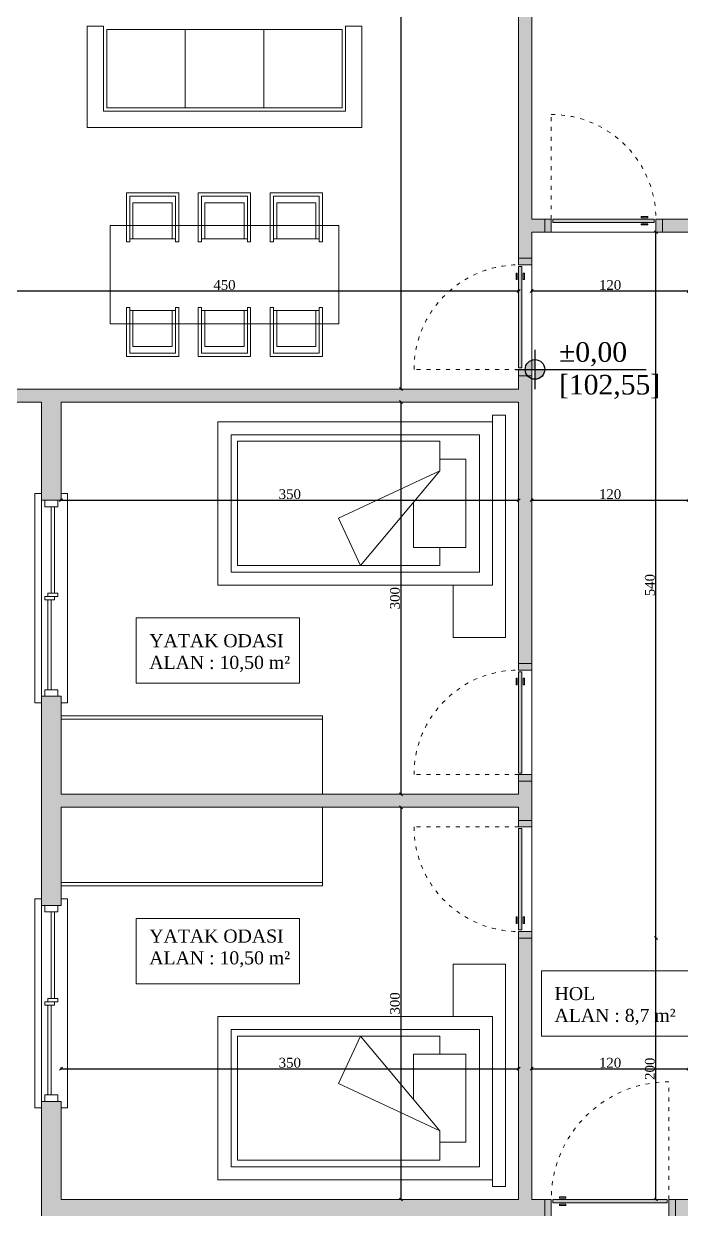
# Model space of a CAD drawing. Header units: metres. Extents: x -5196 to 34307, y 7076 to 19260.
# Drawn here: x -4599 to -4096, y 16813 to 17720 of the extents above; entities that cross this region are included whole.
import ezdxf

# ---------------------------------------------------------------- set-up
doc = ezdxf.new("R2010")
doc.units = ezdxf.units.M
doc.linetypes.add('ACAD_ISO03W100', pattern=[30, 12, -18])
for name, color, linetype, lineweight in [('YLZ-DUVAR', 151, 'Continuous', 20), ('YLZ-KAPI', 241, 'Continuous', 9), ('YLZ-PENCERE', 231, 'Continuous', 5), ('YLZ-TEFRİŞ', 191, 'Continuous', 20), ('YLZ-ÖLÇÜ', 251, 'Continuous', 5)]:
    doc.layers.add(name, color=color, linetype=linetype, lineweight=lineweight)
doc.layers.add('YLZ-YAZI', color=113, linetype='Continuous')
doc.styles.add('ARIAL', font='times.ttf')
doc.dimstyles.new('YLZ - İç Ölçü', dxfattribs={"dimscale": 0.75, "dimtxt": 10, "dimasz": 3, "dimexe": 1.25, "dimexo": 1, "dimgap": 1, "dimtad": 1, "dimdec": 1, "dimrnd": 0.5, "dimtxsty": 'ARIAL', "dimblk": 'OBLIQUE', "dimcen": 1, "dimclrd": 256, "dimclre": 256, "dimclrt": 125, "dimadec": 0, "dimazin": 0, "dimtfac": 1, "dimtdec": 1, "dimtmove": 1, "dimatfit": 3, "dimldrblk": 'OBLIQUE', "dimfxl": 0, "dimarcsym": 0})

# ---------------------------------------------------------------- blocks, each defined once
blk = doc.blocks.new("Kapı 90'lık")
at = {"lineweight": 0, "true_color": 0x939598, "transparency": 33554559}
h = blk.add_hatch(color=252, dxfattribs=at)
h.dxf.hatch_style = 1
h.paths.add_polyline_path([(663.76, 3319.76), (668.76, 3319.76), (668.76, 3329.76), (663.76, 3329.76)])
h.paths.add_polyline_path([(670.01, 3327.26), (747.51, 3327.26), (747.51, 3329.76), (670.01, 3329.76)])
h.paths.add_polyline_path([(675, 3325.26), (680, 3325.26), (680.01, 3326.26), (675.01, 3326.26)])
h.paths.add_polyline_path([(680.01, 3330.76), (680, 3331.76), (675, 3331.76), (675.01, 3330.76)])
h.paths.add_polyline_path([(753.76, 3329.76), (748.76, 3329.76), (748.76, 3319.76), (753.76, 3319.76)])
at = {"layer": 'YLZ-KAPI', "linetype": 'ACAD_ISO03W100', "ltscale": 0.25}
blk.add_line((748.76, 3329.76), (748.76, 3409.76), dxfattribs=at)
at = {"layer": 'YLZ-KAPI'}
blk.add_line((748.76, 3319.76), (668.76, 3319.76), dxfattribs=at)
for points in [[(663.76, 3329.76), (663.76, 3319.76), (668.76, 3319.76), (668.76, 3329.76)], [(747.51, 3327.26), (670.01, 3327.26), (670.01, 3329.76), (747.51, 3329.76)], [(680, 3331.76), (680.01, 3330.76), (675.01, 3330.76), (675, 3331.76)], [(753.76, 3329.76), (753.76, 3319.76), (748.76, 3319.76), (748.76, 3329.76)], [(680, 3325.26), (680.01, 3326.26), (675.01, 3326.26), (675, 3325.26)]]:
    blk.add_lwpolyline(points, close=True, dxfattribs=at)
at = {"layer": 'YLZ-KAPI', "linetype": 'ACAD_ISO03W100', "ltscale": 0.25}
blk.add_arc((748.76, 3329.76), 80, 90, 180, dxfattribs=at)
blk = doc.blocks.new("Kapı 100'lük")
at = {"lineweight": 0, "true_color": 0x939598, "transparency": 33554559}
h = blk.add_hatch(color=252, dxfattribs=at)
h.dxf.hatch_style = 1
h.paths.add_polyline_path([(2266.37, 2744.27), (2271.37, 2744.27), (2271.37, 2759.27), (2266.37, 2759.27)])
h.paths.add_polyline_path([(2272.62, 2756.77), (2360.12, 2756.77), (2360.12, 2759.27), (2272.62, 2759.27)])
h.paths.add_polyline_path([(2277.62, 2754.77), (2282.62, 2754.77), (2282.62, 2755.77), (2277.62, 2755.77)])
h.paths.add_polyline_path([(2282.62, 2760.27), (2282.62, 2761.27), (2277.62, 2761.27), (2277.62, 2760.27)])
h.paths.add_polyline_path([(2361.37, 2759.27), (2361.37, 2744.27), (2366.37, 2744.27), (2366.37, 2759.27)])
at = {"layer": 'YLZ-KAPI', "linetype": 'ACAD_ISO03W100', "ltscale": 0.25}
blk.add_line((2361.37, 2759.27), (2361.37, 2849.27), dxfattribs=at)
at = {"layer": 'YLZ-KAPI'}
blk.add_line((2361.37, 2744.27), (2271.37, 2744.27), dxfattribs=at)
for points in [[(2266.37, 2759.27), (2266.37, 2744.27), (2271.37, 2744.27), (2271.37, 2759.27)], [(2360.12, 2756.77), (2272.62, 2756.77), (2272.62, 2759.27), (2360.12, 2759.27)], [(2282.62, 2761.27), (2282.62, 2760.27), (2277.62, 2760.27), (2277.62, 2761.27)], [(2366.37, 2759.27), (2366.37, 2744.27), (2361.37, 2744.27), (2361.37, 2759.27)], [(2282.62, 2754.77), (2282.62, 2755.77), (2277.62, 2755.77), (2277.62, 2754.77)]]:
    blk.add_lwpolyline(points, close=True, dxfattribs=at)
at = {"layer": 'YLZ-KAPI', "linetype": 'ACAD_ISO03W100', "ltscale": 0.25}
blk.add_arc((2361.37, 2759.27), 90, 90, 180, dxfattribs=at)
blk = doc.blocks.new('_Oblique')
at = {"color": 0, "linetype": 'ByBlock', "lineweight": -2}
blk.add_line((-0.5, -0.5), (0.5, 0.5), dxfattribs=at)
blk = doc.blocks.new('*D1819')
at = {"layer": 'Defpoints', "color": 0, "transparency": 16777216}
for p in [(-4310.7, 18085.95), (-4310.7, 17440.95), (-4310.7, 17440.95)]:
    blk.add_point(p, dxfattribs=at)
at = {"layer": 'YLZ-ÖLÇÜ', "color": 251, "lineweight": -2, "transparency": 16777216}
for p, q in [((-4310.7, 18085.95), (-4309.76, 18085.95)), ((-4310.7, 18085.95), (-4310.7, 17440.95)), ((-4310.7, 17440.95), (-4309.76, 17440.95))]:
    blk.add_line(p, q, dxfattribs=at)
at = {"layer": 'YLZ-ÖLÇÜ', "color": 251, "lineweight": -2, "transparency": 16777216, "xscale": 2.25, "yscale": 2.25, "zscale": 2.25}
for p, rotation in [((-4310.7, 18085.95), 90), ((-4310.7, 17440.95), 270)]:
    blk.add_blockref('_Oblique', p, dxfattribs=dict(at, rotation=rotation))
at = {"layer": 'YLZ-ÖLÇÜ', "color": 125, "transparency": 16777216, "insert": (-4315.26, 17763.45), "char_height": 7.5, "attachment_point": 5, "rotation": 90, "style": 'ARIAL'}
blk.add_mtext('645', dxfattribs=at)
blk = doc.blocks.new('*D1820')
at = {"layer": 'Defpoints', "color": 0, "transparency": 16777216}
for p in [(-4310.7, 17430.95), (-4310.7, 17130.95), (-4310.7, 17130.95)]:
    blk.add_point(p, dxfattribs=at)
at = {"layer": 'YLZ-ÖLÇÜ', "color": 251, "lineweight": -2, "transparency": 16777216}
for p, q in [((-4310.7, 17430.95), (-4309.76, 17430.95)), ((-4310.7, 17430.95), (-4310.7, 17130.95)), ((-4310.7, 17130.95), (-4309.76, 17130.95))]:
    blk.add_line(p, q, dxfattribs=at)
at = {"layer": 'YLZ-ÖLÇÜ', "color": 251, "lineweight": -2, "transparency": 16777216, "xscale": 2.25, "yscale": 2.25, "zscale": 2.25}
for p, rotation in [((-4310.7, 17430.95), 90), ((-4310.7, 17130.95), 270)]:
    blk.add_blockref('_Oblique', p, dxfattribs=dict(at, rotation=rotation))
at = {"layer": 'YLZ-ÖLÇÜ', "color": 125, "transparency": 16777216, "insert": (-4315.26, 17280.95), "char_height": 7.5, "attachment_point": 5, "rotation": 90, "style": 'ARIAL'}
blk.add_mtext('300', dxfattribs=at)
blk = doc.blocks.new('*D1821')
at = {"layer": 'Defpoints', "color": 0, "transparency": 16777216}
for p in [(-4310.7, 17120.95), (-4310.7, 16820.95), (-4310.7, 16820.95)]:
    blk.add_point(p, dxfattribs=at)
at = {"layer": 'YLZ-ÖLÇÜ', "color": 251, "lineweight": -2, "transparency": 16777216}
for p, q in [((-4310.7, 17120.95), (-4309.76, 17120.95)), ((-4310.7, 17120.95), (-4310.7, 16820.95)), ((-4310.7, 16820.95), (-4309.76, 16820.95))]:
    blk.add_line(p, q, dxfattribs=at)
at = {"layer": 'YLZ-ÖLÇÜ', "color": 251, "lineweight": -2, "transparency": 16777216, "xscale": 2.25, "yscale": 2.25, "zscale": 2.25}
for p, rotation in [((-4310.7, 17120.95), 90), ((-4310.7, 16820.95), 270)]:
    blk.add_blockref('_Oblique', p, dxfattribs=dict(at, rotation=rotation))
at = {"layer": 'YLZ-ÖLÇÜ', "color": 125, "transparency": 16777216, "insert": (-4315.26, 16970.95), "char_height": 7.5, "attachment_point": 5, "rotation": 90, "style": 'ARIAL'}
blk.add_mtext('300', dxfattribs=at)
blk = doc.blocks.new('*D1823')
at = {"layer": 'Defpoints', "color": 0, "transparency": 16777216}
for p in [(-4570.7, 16920.95), (-4220.7, 16920.95), (-4220.7, 16920.95)]:
    blk.add_point(p, dxfattribs=at)
at = {"layer": 'YLZ-ÖLÇÜ', "color": 251, "lineweight": -2, "transparency": 16777216}
for p, q in [((-4570.7, 16920.95), (-4570.7, 16921.89)), ((-4570.7, 16920.95), (-4220.7, 16920.95)), ((-4220.7, 16920.95), (-4220.7, 16921.89))]:
    blk.add_line(p, q, dxfattribs=at)
at = {"layer": 'YLZ-ÖLÇÜ', "color": 251, "lineweight": -2, "transparency": 16777216, "xscale": 2.25, "yscale": 2.25, "zscale": 2.25, "rotation": 180}
blk.add_blockref('_Oblique', (-4570.7, 16920.95), dxfattribs=at)
at = {"layer": 'YLZ-ÖLÇÜ', "color": 251, "lineweight": -2, "transparency": 16777216, "xscale": 2.25, "yscale": 2.25, "zscale": 2.25}
blk.add_blockref('_Oblique', (-4220.7, 16920.95), dxfattribs=at)
at = {"layer": 'YLZ-ÖLÇÜ', "color": 125, "transparency": 16777216, "insert": (-4395.7, 16925.51), "char_height": 7.5, "attachment_point": 5, "style": 'ARIAL'}
blk.add_mtext('350', dxfattribs=at)
blk = doc.blocks.new('*D1839')
at = {"layer": 'Defpoints', "color": 0, "transparency": 16777216}
for p in [(-4210.7, 16920.95), (-4090.7, 16920.95), (-4090.7, 16920.95)]:
    blk.add_point(p, dxfattribs=at)
at = {"layer": 'YLZ-ÖLÇÜ', "color": 251, "lineweight": -2, "transparency": 16777216}
for p, q in [((-4210.7, 16920.95), (-4210.7, 16921.89)), ((-4210.7, 16920.95), (-4090.7, 16920.95)), ((-4090.7, 16920.95), (-4090.7, 16921.89))]:
    blk.add_line(p, q, dxfattribs=at)
at = {"layer": 'YLZ-ÖLÇÜ', "color": 251, "lineweight": -2, "transparency": 16777216, "xscale": 2.25, "yscale": 2.25, "zscale": 2.25, "rotation": 180}
blk.add_blockref('_Oblique', (-4210.7, 16920.95), dxfattribs=at)
at = {"layer": 'YLZ-ÖLÇÜ', "color": 251, "lineweight": -2, "transparency": 16777216, "xscale": 2.25, "yscale": 2.25, "zscale": 2.25}
blk.add_blockref('_Oblique', (-4090.7, 16920.95), dxfattribs=at)
at = {"layer": 'YLZ-ÖLÇÜ', "color": 125, "transparency": 16777216, "insert": (-4150.7, 16925.51), "char_height": 7.5, "attachment_point": 5, "style": 'ARIAL'}
blk.add_mtext('120', dxfattribs=at)
blk = doc.blocks.new('*D1824')
at = {"layer": 'Defpoints', "color": 0, "transparency": 16777216}
for p in [(-4570.7, 17355.95), (-4220.7, 17355.95), (-4220.7, 17355.95)]:
    blk.add_point(p, dxfattribs=at)
at = {"layer": 'YLZ-ÖLÇÜ', "color": 251, "lineweight": -2, "transparency": 16777216}
for p, q in [((-4570.7, 17355.95), (-4570.7, 17356.89)), ((-4570.7, 17355.95), (-4220.7, 17355.95)), ((-4220.7, 17355.95), (-4220.7, 17356.89))]:
    blk.add_line(p, q, dxfattribs=at)
at = {"layer": 'YLZ-ÖLÇÜ', "color": 251, "lineweight": -2, "transparency": 16777216, "xscale": 2.25, "yscale": 2.25, "zscale": 2.25, "rotation": 180}
blk.add_blockref('_Oblique', (-4570.7, 17355.95), dxfattribs=at)
at = {"layer": 'YLZ-ÖLÇÜ', "color": 251, "lineweight": -2, "transparency": 16777216, "xscale": 2.25, "yscale": 2.25, "zscale": 2.25}
blk.add_blockref('_Oblique', (-4220.7, 17355.95), dxfattribs=at)
at = {"layer": 'YLZ-ÖLÇÜ', "color": 125, "transparency": 16777216, "insert": (-4395.7, 17360.51), "char_height": 7.5, "attachment_point": 5, "style": 'ARIAL'}
blk.add_mtext('350', dxfattribs=at)
blk = doc.blocks.new('*D1842')
at = {"layer": 'Defpoints', "color": 0, "transparency": 16777216}
for p in [(-4210.7, 17355.95), (-4090.7, 17355.95), (-4090.7, 17355.95)]:
    blk.add_point(p, dxfattribs=at)
at = {"layer": 'YLZ-ÖLÇÜ', "color": 251, "lineweight": -2, "transparency": 16777216}
for p, q in [((-4210.7, 17355.95), (-4210.7, 17356.89)), ((-4210.7, 17355.95), (-4090.7, 17355.95)), ((-4090.7, 17355.95), (-4090.7, 17356.89))]:
    blk.add_line(p, q, dxfattribs=at)
at = {"layer": 'YLZ-ÖLÇÜ', "color": 251, "lineweight": -2, "transparency": 16777216, "xscale": 2.25, "yscale": 2.25, "zscale": 2.25, "rotation": 180}
blk.add_blockref('_Oblique', (-4210.7, 17355.95), dxfattribs=at)
at = {"layer": 'YLZ-ÖLÇÜ', "color": 251, "lineweight": -2, "transparency": 16777216, "xscale": 2.25, "yscale": 2.25, "zscale": 2.25}
blk.add_blockref('_Oblique', (-4090.7, 17355.95), dxfattribs=at)
at = {"layer": 'YLZ-ÖLÇÜ', "color": 125, "transparency": 16777216, "insert": (-4150.7, 17360.51), "char_height": 7.5, "attachment_point": 5, "style": 'ARIAL'}
blk.add_mtext('120', dxfattribs=at)
blk = doc.blocks.new('*D1825')
at = {"layer": 'Defpoints', "color": 0, "transparency": 16777216}
for p in [(-4670.7, 17515.95), (-4220.7, 17515.95), (-4220.7, 17515.95)]:
    blk.add_point(p, dxfattribs=at)
at = {"layer": 'YLZ-ÖLÇÜ', "color": 251, "lineweight": -2, "transparency": 16777216}
for p, q in [((-4670.7, 17515.95), (-4670.7, 17516.89)), ((-4670.7, 17515.95), (-4220.7, 17515.95)), ((-4220.7, 17515.95), (-4220.7, 17516.89))]:
    blk.add_line(p, q, dxfattribs=at)
at = {"layer": 'YLZ-ÖLÇÜ', "color": 251, "lineweight": -2, "transparency": 16777216, "xscale": 2.25, "yscale": 2.25, "zscale": 2.25, "rotation": 180}
blk.add_blockref('_Oblique', (-4670.7, 17515.95), dxfattribs=at)
at = {"layer": 'YLZ-ÖLÇÜ', "color": 251, "lineweight": -2, "transparency": 16777216, "xscale": 2.25, "yscale": 2.25, "zscale": 2.25}
blk.add_blockref('_Oblique', (-4220.7, 17515.95), dxfattribs=at)
at = {"layer": 'YLZ-ÖLÇÜ', "color": 125, "transparency": 16777216, "insert": (-4445.7, 17520.51), "char_height": 7.5, "attachment_point": 5, "style": 'ARIAL'}
blk.add_mtext('450', dxfattribs=at)
blk = doc.blocks.new('*D1844')
at = {"layer": 'Defpoints', "color": 0, "transparency": 16777216}
for p in [(-4210.7, 17515.95), (-4090.7, 17515.95), (-4090.7, 17515.95)]:
    blk.add_point(p, dxfattribs=at)
at = {"layer": 'YLZ-ÖLÇÜ', "color": 251, "lineweight": -2, "transparency": 16777216}
for p, q in [((-4210.7, 17515.95), (-4210.7, 17516.89)), ((-4210.7, 17515.95), (-4090.7, 17515.95)), ((-4090.7, 17515.95), (-4090.7, 17516.89))]:
    blk.add_line(p, q, dxfattribs=at)
at = {"layer": 'YLZ-ÖLÇÜ', "color": 251, "lineweight": -2, "transparency": 16777216, "xscale": 2.25, "yscale": 2.25, "zscale": 2.25, "rotation": 180}
blk.add_blockref('_Oblique', (-4210.7, 17515.95), dxfattribs=at)
at = {"layer": 'YLZ-ÖLÇÜ', "color": 251, "lineweight": -2, "transparency": 16777216, "xscale": 2.25, "yscale": 2.25, "zscale": 2.25}
blk.add_blockref('_Oblique', (-4090.7, 17515.95), dxfattribs=at)
at = {"layer": 'YLZ-ÖLÇÜ', "color": 125, "transparency": 16777216, "insert": (-4150.7, 17520.51), "char_height": 7.5, "attachment_point": 5, "style": 'ARIAL'}
blk.add_mtext('120', dxfattribs=at)
blk = doc.blocks.new('*D1827')
at = {"layer": 'Defpoints', "color": 0, "transparency": 16777216}
for p in [(-4115.7, 17020.95), (-4115.7, 17020.95), (-4115.7, 16820.95)]:
    blk.add_point(p, dxfattribs=at)
at = {"layer": 'YLZ-ÖLÇÜ', "color": 251, "lineweight": -2, "transparency": 16777216}
for p, q in [((-4115.7, 17020.95), (-4114.76, 17020.95)), ((-4115.7, 16820.95), (-4115.7, 17020.95)), ((-4115.7, 16820.95), (-4114.76, 16820.95))]:
    blk.add_line(p, q, dxfattribs=at)
at = {"layer": 'YLZ-ÖLÇÜ', "color": 251, "lineweight": -2, "transparency": 16777216, "xscale": 2.25, "yscale": 2.25, "zscale": 2.25}
for p, rotation in [((-4115.7, 17020.95), 90), ((-4115.7, 16820.95), 270)]:
    blk.add_blockref('_Oblique', p, dxfattribs=dict(at, rotation=rotation))
at = {"layer": 'YLZ-ÖLÇÜ', "color": 125, "transparency": 16777216, "insert": (-4120.26, 16920.95), "char_height": 7.5, "attachment_point": 5, "rotation": 90, "style": 'ARIAL'}
blk.add_mtext('200', dxfattribs=at)
blk = doc.blocks.new('*D1828')
at = {"layer": 'Defpoints', "color": 0, "transparency": 16777216}
for p in [(-4115.7, 17560.95), (-4115.7, 17560.95), (-4115.7, 17020.95)]:
    blk.add_point(p, dxfattribs=at)
at = {"layer": 'YLZ-ÖLÇÜ', "color": 251, "lineweight": -2, "transparency": 16777216}
for p, q in [((-4115.7, 17560.95), (-4114.76, 17560.95)), ((-4115.7, 17020.95), (-4115.7, 17560.95)), ((-4115.7, 17020.95), (-4114.76, 17020.95))]:
    blk.add_line(p, q, dxfattribs=at)
at = {"layer": 'YLZ-ÖLÇÜ', "color": 251, "lineweight": -2, "transparency": 16777216, "xscale": 2.25, "yscale": 2.25, "zscale": 2.25}
for p, rotation in [((-4115.7, 17560.95), 90), ((-4115.7, 17020.95), 270)]:
    blk.add_blockref('_Oblique', p, dxfattribs=dict(at, rotation=rotation))
at = {"layer": 'YLZ-ÖLÇÜ', "color": 125, "transparency": 16777216, "insert": (-4120.26, 17290.95), "char_height": 7.5, "attachment_point": 5, "rotation": 90, "style": 'ARIAL'}
blk.add_mtext('540', dxfattribs=at)

msp = doc.modelspace()

# ---------------------------------------------------------------- hatches: boundary and pattern name
at = {"layer": 'YLZ-TEFRİŞ'}
h = msp.add_hatch(color=256, dxfattribs=at)
h.dxf.hatch_style = 1
h.paths.add_polyline_path([(-4210.7, 18100.95), (-4310.7, 18100.95), (-4310.7, 18085.95), (-4220.7, 18085.95), (-4220.7, 17540.95), (-4210.7, 17540.95), (-4210.7, 17560.95), (-4200.7, 17560.95), (-4200.7, 17570.95), (-4210.7, 17570.95), (-4210.7, 17960.95), (-4115.7, 17960.95), (-4115.7, 17975.95), (-4210.7, 17975.95)])
h.paths.add_polyline_path([(-4585.7, 18100.95), (-4685.7, 18100.95), (-4685.7, 17975.95), (-4670.7, 17975.95), (-4670.7, 18085.95), (-4585.7, 18085.95), (-4585.7, 18088.45)])
h.paths.add_polyline_path([(-4670.7, 17775.95), (-4685.7, 17775.95), (-4685.7, 17565.95), (-4670.7, 17565.95)])
h.paths.add_polyline_path([(-4210.7, 17450.95), (-4220.7, 17450.95), (-4220.7, 17440.95), (-4670.7, 17440.95), (-4670.7, 17490.95), (-4685.7, 17490.95), (-4685.7, 17430.95), (-4585.7, 17430.95), (-4585.7, 17355.95), (-4570.7, 17355.95), (-4570.7, 17430.95), (-4220.7, 17430.95), (-4220.7, 17230.95), (-4210.7, 17230.95)])
h.paths.add_polyline_path([(-3830.7, 18100.95), (-3860.7, 18100.95), (-3860.7, 17975.95), (-3940.7, 17975.95), (-3940.7, 17960.95), (-3845.7, 17960.95), (-3845.7, 17570.95), (-4110.7, 17570.95), (-4110.7, 17560.95), (-4090.7, 17560.95), (-4090.7, 17420.95), (-4080.7, 17420.95), (-4080.7, 17430.95), (-4070.7, 17430.95), (-4070.7, 17440.95), (-4080.7, 17440.95), (-4080.7, 17560.95), (-3845.7, 17560.95), (-3845.7, 17440.95), (-3980.7, 17440.95), (-3980.7, 17430.95), (-3745.7, 17430.95), (-3745.7, 17295.95), (-3730.7, 17295.95), (-3730.7, 17440.95), (-3830.7, 17440.95)])
h.paths.add_polyline_path([(-3730.7, 17095.95), (-3745.7, 17095.95), (-3745.7, 17030.95), (-4080.7, 17030.95), (-4080.7, 17330.95), (-4090.7, 17330.95), (-4090.7, 17020.95), (-4040.7, 17020.95), (-4040.7, 17015.95), (-4030.7, 17015.95), (-4030.7, 17020.95), (-3745.7, 17020.95), (-3745.7, 16820.95), (-4030.7, 16820.95), (-4030.7, 16925.95), (-4040.7, 16925.95), (-4040.7, 16820.95), (-4100.7, 16820.95), (-4100.7, 16805.95), (-3745.7, 16805.95), (-3745.7, 16585.95), (-3730.7, 16585.95)])
h.paths.add_polyline_path([(-4570.7, 16895.95), (-4585.7, 16895.95), (-4585.7, 16805.95), (-4460.7, 16805.95), (-4460.7, 16550.95), (-3730.7, 16550.95), (-3730.7, 16585.95), (-3745.7, 16585.95), (-3745.7, 16565.95), (-4225.7, 16565.95), (-4225.7, 16805.95), (-4200.7, 16805.95), (-4200.7, 16820.95), (-4210.7, 16820.95), (-4210.7, 17020.95), (-4220.7, 17020.95), (-4220.7, 16820.95), (-4570.7, 16820.95)])
h.paths.add_polyline_path([(-4445.7, 16805.95), (-4240.7, 16805.95), (-4240.7, 16565.95), (-4445.7, 16565.95)], flags=16)
h.paths.add_polyline_path([(-4570.7, 17205.95), (-4585.7, 17205.95), (-4585.7, 17045.95), (-4570.7, 17045.95), (-4570.7, 17120.95), (-4220.7, 17120.95), (-4220.7, 17110.95), (-4210.7, 17110.95), (-4210.7, 17140.95), (-4220.7, 17140.95), (-4220.7, 17130.95), (-4570.7, 17130.95)])
at = {"layer": 'YLZ-YAZI'}
h = msp.add_hatch(color=256, dxfattribs=at)
h.dxf.hatch_style = 1
h.paths.add_polyline_path([(-4208.2, 17463.45, 0.414214), (-4215.7, 17455.95), (-4208.2, 17455.95)])
h.paths.add_polyline_path([(-4208.2, 17455.95), (-4208.2, 17448.45, 0.414214), (-4200.7, 17455.95)])

# ---------------------------------------------------------------- linework, layer by layer
at = {"layer": 'YLZ-DUVAR'}
for p, q in [((-4220.7, 17540.95, -9823.45), (-4220.7, 18085.95, -9823.45)), ((-4210.7, 17570.95, -9823.45), (-4210.7, 17960.95, -9823.45)), ((-4200.7, 17570.95, -9823.45), (-4210.7, 17570.95, -9823.45)), ((-4200.7, 17560.95, -9823.45), (-4200.7, 17570.95, -9823.45)), ((-3845.7, 17570.95, -9823.45), (-4110.7, 17570.95, -9823.45)), ((-4110.7, 17560.95, -9823.45), (-4110.7, 17570.95, -9823.45)), ((-4200.7, 17560.95, -9823.45), (-4210.7, 17560.95, -9823.45)), ((-4210.7, 17540.95, -9823.45), (-4210.7, 17560.95, -9823.45)), ((-4090.7, 17560.95, -9823.45), (-4110.7, 17560.95, -9823.45)), ((-4220.7, 17540.95, -9823.45), (-4210.7, 17540.95, -9823.45)), ((-4220.7, 17440.95, -9823.45), (-4220.7, 17450.95, -9823.45)), ((-4220.7, 17450.95, -9823.45), (-4210.7, 17450.95, -9823.45)), ((-4210.7, 17230.95, -9823.45), (-4210.7, 17450.95, -9823.45)), ((-4220.7, 17440.95, -9823.45), (-4670.7, 17440.95, -9823.45)), ((-4585.7, 17430.95, -9823.45), (-4685.7, 17430.95, -9823.45)), ((-4585.7, 17430.95, -9823.45), (-4585.7, 17355.95, -9823.45)), ((-4570.7, 17430.95, -9823.45), (-4570.7, 17355.95, -9823.45)), ((-4220.7, 17430.95, -9823.45), (-4570.7, 17430.95, -9823.45)), ((-4220.7, 17230.95, -9823.45), (-4220.7, 17430.95, -9823.45)), ((-4570.7, 17355.95, -9823.45), (-4585.7, 17355.95, -9823.45)), ((-4220.7, 17230.95, -9823.45), (-4210.7, 17230.95, -9823.45)), ((-4585.7, 17205.95, -9823.45), (-4585.7, 17045.95, -9823.45)), ((-4570.7, 17205.95, -9823.45), (-4585.7, 17205.95, -9823.45)), ((-4570.7, 17205.95, -9823.45), (-4570.7, 17130.95, -9823.45)), ((-4220.7, 17130.95, -9823.45), (-4220.7, 17140.95, -9823.45)), ((-4220.7, 17140.95, -9823.45), (-4210.7, 17140.95, -9823.45)), ((-4210.7, 17110.95, -9823.45), (-4210.7, 17140.95, -9823.45)), ((-4220.7, 17130.95, -9823.45), (-4570.7, 17130.95, -9823.45)), ((-4570.7, 17120.95, -9823.45), (-4570.7, 17045.95, -9823.45)), ((-4220.7, 17120.95, -9823.45), (-4570.7, 17120.95, -9823.45)), ((-4220.7, 17110.95, -9823.45), (-4220.7, 17120.95, -9823.45)), ((-4220.7, 17110.95, -9823.45), (-4210.7, 17110.95, -9823.45)), ((-4570.7, 17045.95, -9823.45), (-4585.7, 17045.95, -9823.45)), ((-4220.7, 16820.95, -9823.45), (-4220.7, 17020.95, -9823.45)), ((-4220.7, 17020.95, -9823.45), (-4210.7, 17020.95, -9823.45)), ((-4210.7, 16820.95, -9823.45), (-4210.7, 17020.95, -9823.45)), ((-4585.7, 16895.95, -9823.45), (-4585.7, 16805.95, -9823.45)), ((-4570.7, 16895.95, -9823.45), (-4585.7, 16895.95, -9823.45)), ((-4570.7, 16895.95, -9823.45), (-4570.7, 16820.95, -9823.45)), ((-4570.7, 16820.95, -9823.45), (-4220.7, 16820.95, -9823.45)), ((-4210.7, 16820.95, -9823.45), (-4200.7, 16820.95, -9823.45)), ((-4200.7, 16805.95, -9823.45), (-4200.7, 16820.95, -9823.45)), ((-4100.7, 16820.95, -9823.45), (-4040.7, 16820.95, -9823.45)), ((-4100.7, 16805.95, -9823.45), (-4100.7, 16820.95, -9823.45))]:
    msp.add_line(p, q, dxfattribs=at)
at = {"layer": 'YLZ-PENCERE'}
for p, q in [((-4578.2, 17350.95, -9823.45), (-4578.2, 17284.7, -9823.45)), ((-4575.7, 17350.95, -9823.45), (-4575.7, 17284.7, -9823.45)), ((-4580.7, 17279.7, -9823.45), (-4580.7, 17210.95, -9823.45)), ((-4578.2, 17279.7, -9823.45), (-4578.2, 17210.95, -9823.45)), ((-4578.2, 17040.95, -9823.45), (-4578.2, 16974.7, -9823.45)), ((-4575.7, 17040.95, -9823.45), (-4575.7, 16974.7, -9823.45)), ((-4580.7, 16969.7, -9823.45), (-4580.7, 16900.95, -9823.45)), ((-4578.2, 16969.7, -9823.45), (-4578.2, 16900.95, -9823.45))]:
    msp.add_line(p, q, dxfattribs=at)
at = {"layer": 'YLZ-PENCERE', "elevation": -9823.45}
for points in [[(-4585.7, 17360.95), (-4590.7, 17360.95), (-4590.7, 17200.95), (-4585.7, 17200.95)], [(-4570.7, 17360.95), (-4565.7, 17360.95), (-4565.7, 17200.95), (-4570.7, 17200.95)], [(-4585.7, 17050.95), (-4590.7, 17050.95), (-4590.7, 16890.95), (-4585.7, 16890.95)], [(-4570.7, 17050.95), (-4565.7, 17050.95), (-4565.7, 16890.95), (-4570.7, 16890.95)]]:
    msp.add_lwpolyline(points, dxfattribs=at)
for points in [[(-4583.2, 17355.95), (-4573.2, 17355.95), (-4573.2, 17350.95), (-4583.2, 17350.95)], [(-4583.2, 17282.2), (-4575.7, 17282.2), (-4575.7, 17279.7), (-4583.2, 17279.7)], [(-4580.7, 17284.7), (-4573.2, 17284.7), (-4573.2, 17282.2), (-4580.7, 17282.2)], [(-4583.2, 17210.95), (-4573.2, 17210.95), (-4573.2, 17205.95), (-4583.2, 17205.95)], [(-4583.2, 17045.95), (-4573.2, 17045.95), (-4573.2, 17040.95), (-4583.2, 17040.95)], [(-4583.2, 16972.2), (-4575.7, 16972.2), (-4575.7, 16969.7), (-4583.2, 16969.7)], [(-4580.7, 16974.7), (-4573.2, 16974.7), (-4573.2, 16972.2), (-4580.7, 16972.2)], [(-4583.2, 16900.95), (-4573.2, 16900.95), (-4573.2, 16895.95), (-4583.2, 16895.95)]]:
    msp.add_lwpolyline(points, close=True, dxfattribs=at)
at = {"layer": 'YLZ-TEFRİŞ'}
for p, q in [((-4538.2, 17718.45, -9823.45), (-4550.7, 17718.45, -9823.45)), ((-4550.7, 17718.45, -9823.45), (-4550.7, 17640.95, -9823.45)), ((-4538.2, 17718.45, -9823.45), (-4538.2, 17653.45, -9823.45)), ((-4535.7, 17655.95, -9823.45), (-4535.7, 17715.95, -9823.45)), ((-4535.7, 17715.95, -9823.45), (-4355.7, 17715.95, -9823.45)), ((-4475.7, 17655.95, -9823.45), (-4475.7, 17715.95, -9823.45)), ((-4415.7, 17655.95, -9823.45), (-4415.7, 17715.95, -9823.45)), ((-4355.7, 17655.95, -9823.45), (-4355.7, 17715.95, -9823.45)), ((-4353.2, 17718.45, -9823.45), (-4353.2, 17653.45, -9823.45)), ((-4340.7, 17718.45, -9823.45), (-4353.2, 17718.45, -9823.45)), ((-4340.7, 17718.45, -9823.45), (-4340.7, 17640.95, -9823.45)), ((-4353.2, 17653.45, -9823.45), (-4538.2, 17653.45, -9823.45)), ((-4535.7, 17655.95, -9823.45), (-4355.7, 17655.95, -9823.45)), ((-4340.7, 17640.95, -9823.45), (-4550.7, 17640.95, -9823.45)), ((-4483.2, 17555.95, -9823.45), (-4518.2, 17555.95, -9823.45)), ((-4428.2, 17555.95, -9823.45), (-4463.2, 17555.95, -9823.45)), ((-4373.2, 17555.95, -9823.45), (-4408.2, 17555.95, -9823.45)), ((-4483.2, 17500.95, -9823.45), (-4518.2, 17500.95, -9823.45)), ((-4428.2, 17500.95, -9823.45), (-4463.2, 17500.95, -9823.45)), ((-4373.2, 17500.95, -9823.45), (-4408.2, 17500.95, -9823.45)), ((-4435.7, 17400.95, -9823.45), (-4281, 17400.95, -9823.45)), ((-4435.7, 17305.95, -9823.45), (-4435.7, 17400.95, -9823.45)), ((-4281, 17378.45, -9823.45), (-4281, 17400.95, -9823.45)), ((-4281, 17387.2, -9823.45), (-4261, 17387.2, -9823.45)), ((-4261, 17387.2, -9823.45), (-4261, 17319.7, -9823.45)), ((-4281, 17378.45, -9823.45), (-4358.48, 17342.14, -9823.45)), ((-4281, 17378.45, -9823.45), (-4341.52, 17305.95, -9823.45)), ((-4301, 17354.49, -9823.45), (-4301, 17319.7, -9823.45)), ((-4341.52, 17305.95, -9823.45), (-4358.48, 17342.14, -9823.45)), ((-4261, 17319.7, -9823.45), (-4301, 17319.7, -9823.45)), ((-4281, 17305.95, -9823.45), (-4281, 17319.7, -9823.45)), ((-4435.7, 17305.95, -9823.45), (-4281, 17305.95, -9823.45)), ((-4370.7, 17190.95, -9823.45), (-4570.7, 17190.95, -9823.45)), ((-4370.7, 17188.45, -9823.45), (-4570.7, 17188.45, -9823.45)), ((-4370.7, 17130.95, -9823.45), (-4370.7, 17190.95, -9823.45)), ((-4370.7, 17120.95, -9823.45), (-4370.7, 17060.95, -9823.45)), ((-4370.7, 17063.45, -9823.45), (-4570.7, 17063.45, -9823.45)), ((-4370.7, 17060.95, -9823.45), (-4570.7, 17060.95, -9823.45)), ((-4435.7, 16945.95, -9823.45), (-4281, 16945.95, -9823.45)), ((-4435.7, 16945.95, -9823.45), (-4435.7, 16850.95, -9823.45)), ((-4341.52, 16945.95, -9823.45), (-4358.48, 16909.76, -9823.45)), ((-4281, 16873.45, -9823.45), (-4341.52, 16945.95, -9823.45)), ((-4281, 16945.95, -9823.45), (-4281, 16932.2, -9823.45)), ((-4261, 16932.2, -9823.45), (-4301, 16932.2, -9823.45)), ((-4301, 16897.41, -9823.45), (-4301, 16932.2, -9823.45)), ((-4261, 16864.7, -9823.45), (-4261, 16932.2, -9823.45)), ((-4281, 16873.45, -9823.45), (-4358.48, 16909.76, -9823.45)), ((-4281, 16873.45, -9823.45), (-4281, 16850.95, -9823.45)), ((-4281, 16864.7, -9823.45), (-4261, 16864.7, -9823.45)), ((-4435.7, 16850.95, -9823.45), (-4281, 16850.95, -9823.45))]:
    msp.add_line(p, q, dxfattribs=at)
at = {"layer": 'YLZ-TEFRİŞ', "elevation": -9823.45}
for points in [[(-4480.7, 17553.45), (-4483.2, 17553.45), (-4483.2, 17588.45), (-4518.2, 17588.45), (-4518.2, 17553.45), (-4520.7, 17553.45), (-4520.7, 17590.95), (-4480.7, 17590.95)], [(-4425.7, 17553.45), (-4428.2, 17553.45), (-4428.2, 17588.45), (-4463.2, 17588.45), (-4463.2, 17553.45), (-4465.7, 17553.45), (-4465.7, 17590.95), (-4425.7, 17590.95)], [(-4370.7, 17553.45), (-4373.2, 17553.45), (-4373.2, 17588.45), (-4408.2, 17588.45), (-4408.2, 17553.45), (-4410.7, 17553.45), (-4410.7, 17590.95), (-4370.7, 17590.95)], [(-4533.2, 17565.95), (-4533.2, 17490.95), (-4358.2, 17490.95), (-4358.2, 17565.95)], [(-4480.7, 17503.45), (-4483.2, 17503.45), (-4483.2, 17468.45), (-4518.2, 17468.45), (-4518.2, 17503.45), (-4520.7, 17503.45), (-4520.7, 17465.95), (-4480.7, 17465.95)], [(-4425.7, 17503.45), (-4428.2, 17503.45), (-4428.2, 17468.45), (-4463.2, 17468.45), (-4463.2, 17503.45), (-4465.7, 17503.45), (-4465.7, 17465.95), (-4425.7, 17465.95)], [(-4370.7, 17503.45), (-4373.2, 17503.45), (-4373.2, 17468.45), (-4408.2, 17468.45), (-4408.2, 17503.45), (-4410.7, 17503.45), (-4410.7, 17465.95), (-4370.7, 17465.95)], [(-4450.7, 17290.95), (-4450.7, 17415.95), (-4240.7, 17415.95), (-4240.7, 17290.95)], [(-4440.7, 17300.95), (-4440.7, 17405.95), (-4250.7, 17405.95), (-4250.7, 17300.95)], [(-4513.2, 17215.95), (-4388.2, 17215.95), (-4388.2, 17265.95), (-4513.2, 17265.95)], [(-4513.2, 17035.95), (-4388.2, 17035.95), (-4388.2, 16985.95), (-4513.2, 16985.95)], [(-4203.2, 16945.95), (-4088.2, 16945.95), (-4088.2, 16995.95), (-4203.2, 16995.95)], [(-4450.7, 16960.95), (-4450.7, 16835.95), (-4240.7, 16835.95), (-4240.7, 16960.95)], [(-4440.7, 16950.95), (-4440.7, 16845.95), (-4250.7, 16845.95), (-4250.7, 16950.95)]]:
    msp.add_lwpolyline(points, close=True, dxfattribs=at)
for points in [[(-4485.7, 17555.95), (-4485.7, 17583.45), (-4515.7, 17583.45), (-4515.7, 17555.95)], [(-4430.7, 17555.95), (-4430.7, 17583.45), (-4460.7, 17583.45), (-4460.7, 17555.95)], [(-4375.7, 17555.95), (-4375.7, 17583.45), (-4405.7, 17583.45), (-4405.7, 17555.95)], [(-4485.7, 17500.95), (-4485.7, 17473.45), (-4515.7, 17473.45), (-4515.7, 17500.95)], [(-4430.7, 17500.95), (-4430.7, 17473.45), (-4460.7, 17473.45), (-4460.7, 17500.95)], [(-4375.7, 17500.95), (-4375.7, 17473.45), (-4405.7, 17473.45), (-4405.7, 17500.95)], [(-4240.7, 17415.95), (-4240.7, 17420.95), (-4230.7, 17420.95), (-4230.7, 17250.95), (-4270.7, 17250.95), (-4270.7, 17290.95)], [(-4240.7, 16835.95), (-4240.7, 16830.95), (-4230.7, 16830.95), (-4230.7, 17000.95), (-4270.7, 17000.95), (-4270.7, 16960.95)]]:
    msp.add_lwpolyline(points, dxfattribs=at)
at = {"layer": 'YLZ-YAZI'}
for p, q in [((-4208.2, 17470.95, -9823.45), (-4208.2, 17440.95, -9823.45)), ((-4223.2, 17455.95, -9823.45), (-4123.2, 17455.95, -9823.45))]:
    msp.add_line(p, q, dxfattribs=at)
msp.add_circle((-4208.2, 17455.95, -9823.45), 7.5, dxfattribs=at)
at = {"layer": 'YLZ-ÖLÇÜ', "elevation": -9823.45}
msp.add_lwpolyline([(-4460.7, 16550.95), (-3730.7, 16550.95), (-3730.7, 17440.95), (-3830.7, 17440.95), (-3830.7, 18100.95), (-3860.7, 18100.95), (-3860.7, 18250.95), (-4585.7, 18250.95), (-4585.7, 18100.95), (-4685.7, 18100.95), (-4685.7, 17430.95), (-4585.7, 17430.95), (-4585.7, 16805.95), (-4460.7, 16805.95)], close=True, dxfattribs=at)

# ---------------------------------------------------------------- block references
msp.add_blockref("Kapı 100'lük", (-6467.07, 14061.68, -9823.45))
at = {"layer": 'YLZ-ÖLÇÜ', "xscale": -1}
msp.add_blockref("Kapı 90'lık", (-3446.94, 14241.19, -9823.45), dxfattribs=at)
at = {"layer": 'YLZ-ÖLÇÜ', "xscale": -1, "rotation": 90}
for p in [(-890.93, 18204.71, -9823.45), (-890.93, 17894.71, -9823.45)]:
    msp.add_blockref("Kapı 90'lık", p, dxfattribs=at)
at = {"layer": 'YLZ-ÖLÇÜ', "rotation": 90.00000000000001}
msp.add_blockref("Kapı 90'lık", (-890.93, 16357.19, -9823.45), dxfattribs=at)

# ---------------------------------------------------------------- texts
at = {"layer": 'YLZ-TEFRİŞ', "char_height": 10, "style": 'ARIAL'}
for s, insert, attachment_point in [('YATAK ODASI\\PALAN : 10,50 m²', (-4503.2, 17253.45, -9823.45), 1), ('YATAK ODASI\\PALAN : 10,50 m²', (-4503.2, 16998.45, -9823.45), 7), ('HOL\\PALAN : 8,7 m²', (-4193.2, 16983.45, -9823.45), 1)]:
    msp.add_mtext_dynamic_manual_height_columns(s, width=131.2931, gutter_width=12.5, heights=[41.67], dxfattribs=dict(at, insert=insert, attachment_point=attachment_point))
at = {"layer": 'YLZ-YAZI', "insert": (-4189.79, 17476.79, -9823.45), "char_height": 15, "attachment_point": 1, "style": 'ARIAL'}
msp.add_mtext_dynamic_manual_height_columns('±0,00 [102,55]', width=111.8725, gutter_width=12.5, heights=[75.9], dxfattribs=at)

# ---------------------------------------------------------------- dimensions: what is measured, and where the dimension line sits
at = {"layer": 'YLZ-ÖLÇÜ'}
for base, p1, p2, angle, picture, middle in [((-4310.7, 17440.95, -9823.45), (-4310.7, 18085.95, -9823.45), (-4310.7, 17440.95, -9823.45), 90, '*D1819', (-4315.26, 17763.45, -9823.45)), ((-4115.7, 17560.95, -9823.45), (-4115.7, 17020.95, -9823.45), (-4115.7, 17560.95, -9823.45), 270, '*D1828', (-4120.26, 17290.95, -9823.45)), ((-4090.7, 17515.95, -9823.45), (-4210.7, 17515.95, -9823.45), (-4090.7, 17515.95, -9823.45), 180, '*D1844', (-4150.7, 17520.51, -9823.45)), ((-4310.7, 17130.95, -9823.45), (-4310.7, 17430.95, -9823.45), (-4310.7, 17130.95, -9823.45), 90, '*D1820', (-4315.26, 17280.95, -9823.45)), ((-4090.7, 17355.95, -9823.45), (-4210.7, 17355.95, -9823.45), (-4090.7, 17355.95, -9823.45), 180, '*D1842', (-4150.7, 17360.51, -9823.45)), ((-4310.7, 16820.95, -9823.45), (-4310.7, 17120.95, -9823.45), (-4310.7, 16820.95, -9823.45), 90, '*D1821', (-4315.26, 16970.95, -9823.45)), ((-4090.7, 16920.95, -9823.45), (-4210.7, 16920.95, -9823.45), (-4090.7, 16920.95, -9823.45), 180, '*D1839', (-4150.7, 16925.51, -9823.45))]:
    dim = msp.add_linear_dim(base=base, p1=p1, p2=p2, angle=angle, dimstyle='YLZ - İç Ölçü', dxfattribs=at)
    dim.commit()
    dim.dimension.update_dxf_attribs({"geometry": picture, "text_midpoint": middle})
for p1, p2, picture, middle in [((-4670.7, 17515.95, -9823.45), (-4220.7, 17515.95, -9823.45), '*D1825', (-4445.7, 17520.51, -9823.45)), ((-4570.7, 17355.95, -9823.45), (-4220.7, 17355.95, -9823.45), '*D1824', (-4395.7, 17360.51, -9823.45)), ((-4115.7, 16820.95, -9823.45), (-4115.7, 17020.95, -9823.45), '*D1827', (-4120.26, 16920.95, -9823.45)), ((-4570.7, 16920.95, -9823.45), (-4220.7, 16920.95, -9823.45), '*D1823', (-4395.7, 16925.51, -9823.45))]:
    dim = msp.add_aligned_dim(p1=p1, p2=p2, distance=0, dimstyle='YLZ - İç Ölçü', dxfattribs=at)
    dim.commit()
    dim.dimension.update_dxf_attribs({"geometry": picture, "text_midpoint": middle})

doc.saveas('drawing.dxf')
